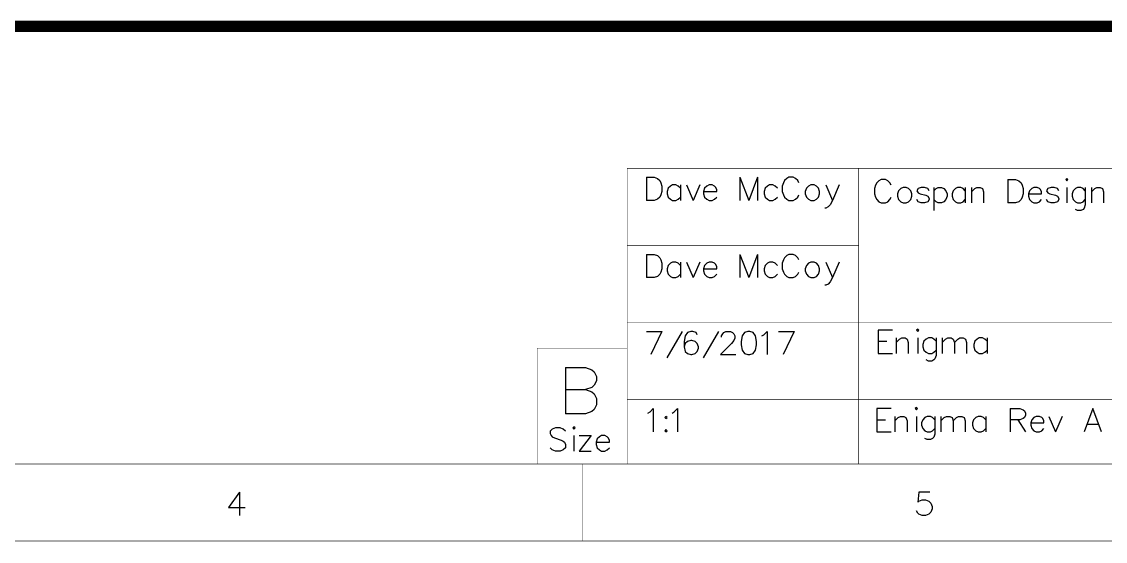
# Model space of a CAD drawing. Header units: millimetres. Extents: x 1.5 to 17.5, y 1 to 11.2.
# Drawn here: x 9.996 to 14.209, y 0.999 to 3.02 of the extents above; entities that cross this region are included whole.
import ezdxf

# ---------------------------------------------------------------- set-up
doc = ezdxf.new("R2010")
doc.units = ezdxf.units.MM
doc.header["$MEASUREMENT"] = 0
for name, color, linetype in [('InternalPlane1', 76, 'Continuous'), ('InternalPlane2', 16, 'Continuous'), ('Mechanical16', 56, 'Continuous'), ('Mechanical2', 216, 'Continuous')]:
    doc.layers.add(name, color=color, linetype=linetype)

msp = doc.modelspace()

# ---------------------------------------------------------------- linework, layer by layer
at = {"layer": 'InternalPlane1'}
msp.add_line((15.352, 3.0201), (6.4937, 3.0201), dxfattribs=at)
at = {"layer": 'InternalPlane1', "const_width": 0.04}
msp.add_lwpolyline([(6.4937, 3), (15.352, 3)], dxfattribs=at)
at = {"layer": 'InternalPlane2'}
msp.add_line((15.352, 3.0201), (6.4937, 3.0201), dxfattribs=at)
at = {"layer": 'InternalPlane2', "const_width": 0.04}
msp.add_lwpolyline([(6.4937, 3), (15.352, 3)], dxfattribs=at)
at = {"layer": 'Mechanical16'}
for p, q in [((12.425, 2.415), (12.425, 2.325)), ((12.425, 2.415), (12.455, 2.415)), ((12.455, 2.415), (12.4678, 2.4107)), ((12.4678, 2.4107), (12.4764, 2.4021)), ((12.4764, 2.4021), (12.4807, 2.3936)), ((12.7879, 2.415), (12.7879, 2.325)), ((12.7879, 2.415), (12.8222, 2.325)), ((12.8565, 2.415), (12.8222, 2.325)), ((12.8565, 2.415), (12.8565, 2.325)), ((12.9615, 2.4021), (12.9572, 2.3936)), ((12.97, 2.4107), (12.9615, 2.4021)), ((12.9786, 2.415), (12.97, 2.4107)), ((12.9957, 2.415), (12.9786, 2.415)), ((13.0043, 2.4107), (12.9957, 2.415)), ((13.0129, 2.4021), (13.0043, 2.4107)), ((13.0172, 2.3936), (13.0129, 2.4021)), ((13.3369, 2.4056), (13.3284, 2.4013)), ((13.3541, 2.4056), (13.3369, 2.4056)), ((13.3626, 2.4013), (13.3541, 2.4056)), ((13.8297, 2.4056), (13.8297, 2.3156)), ((13.8297, 2.4056), (13.8597, 2.4056)), ((13.8597, 2.4056), (13.8725, 2.4013)), ((14.0593, 2.4099), (14.0551, 2.4056)), ((14.0551, 2.4056), (14.0593, 2.4013)), ((14.0636, 2.4056), (14.0593, 2.4099)), ((14.0593, 2.4013), (14.0636, 2.4056)), ((12.4807, 2.3936), (12.485, 2.3807)), ((12.485, 2.3807), (12.485, 2.3593)), ((12.5094, 2.3721), (12.5051, 2.3593)), ((12.518, 2.3807), (12.5094, 2.3721)), ((12.5265, 2.385), (12.518, 2.3807)), ((12.5394, 2.385), (12.5265, 2.385)), ((12.548, 2.3807), (12.5394, 2.385)), ((12.5565, 2.3721), (12.548, 2.3807)), ((12.5565, 2.385), (12.5565, 2.325)), ((12.5805, 2.385), (12.6062, 2.325)), ((12.632, 2.385), (12.6062, 2.325)), ((12.6508, 2.3721), (12.6465, 2.3593)), ((12.6594, 2.3807), (12.6508, 2.3721)), ((12.6679, 2.385), (12.6594, 2.3807)), ((12.6808, 2.385), (12.6679, 2.385)), ((12.6894, 2.3807), (12.6808, 2.385)), ((12.6937, 2.3764), (12.6894, 2.3807)), ((12.6979, 2.3678), (12.6937, 2.3764)), ((12.6979, 2.3593), (12.6979, 2.3678)), ((12.8865, 2.3721), (12.8822, 2.3593)), ((12.895, 2.3807), (12.8865, 2.3721)), ((12.9036, 2.385), (12.895, 2.3807)), ((12.9165, 2.385), (12.9036, 2.385)), ((12.925, 2.3807), (12.9165, 2.385)), ((12.9336, 2.3721), (12.925, 2.3807)), ((12.9572, 2.3936), (12.9529, 2.3807)), ((12.9529, 2.3807), (12.9529, 2.3593)), ((13.0467, 2.3721), (13.0424, 2.3593)), ((13.0553, 2.3807), (13.0467, 2.3721)), ((13.0639, 2.385), (13.0553, 2.3807)), ((13.0767, 2.385), (13.0639, 2.385)), ((13.0853, 2.3807), (13.0767, 2.385)), ((13.0939, 2.3721), (13.0853, 2.3807)), ((13.0981, 2.3593), (13.0939, 2.3721)), ((13.1221, 2.385), (13.1478, 2.325)), ((13.1736, 2.385), (13.1478, 2.325)), ((13.3155, 2.3842), (13.3112, 2.3713)), ((13.3112, 2.3713), (13.3112, 2.3499)), ((13.3198, 2.3928), (13.3155, 2.3842)), ((13.3284, 2.4013), (13.3198, 2.3928)), ((13.3712, 2.3928), (13.3626, 2.4013)), ((13.3755, 2.3842), (13.3712, 2.3928)), ((13.4051, 2.3628), (13.4008, 2.3499)), ((13.4136, 2.3713), (13.4051, 2.3628)), ((13.4222, 2.3756), (13.4136, 2.3713)), ((13.4351, 2.3756), (13.4222, 2.3756)), ((13.4436, 2.3713), (13.4351, 2.3756)), ((13.4522, 2.3628), (13.4436, 2.3713)), ((13.4565, 2.3499), (13.4522, 2.3628)), ((13.4805, 2.3713), (13.4762, 2.3628)), ((13.4762, 2.3628), (13.4805, 2.3542)), ((13.4933, 2.3756), (13.4805, 2.3713)), ((13.5062, 2.3756), (13.4933, 2.3756)), ((13.519, 2.3713), (13.5062, 2.3756)), ((13.5233, 2.3628), (13.519, 2.3713)), ((13.5422, 2.3756), (13.5422, 2.2856)), ((13.5422, 2.3628), (13.5507, 2.3713)), ((13.5507, 2.3713), (13.5593, 2.3756)), ((13.5593, 2.3756), (13.5722, 2.3756)), ((13.5722, 2.3756), (13.5807, 2.3713)), ((13.5807, 2.3713), (13.5893, 2.3628)), ((13.5893, 2.3628), (13.5936, 2.3499)), ((13.6172, 2.3628), (13.6129, 2.3499)), ((13.6257, 2.3713), (13.6172, 2.3628)), ((13.6343, 2.3756), (13.6257, 2.3713)), ((13.6471, 2.3756), (13.6343, 2.3756)), ((13.6557, 2.3713), (13.6471, 2.3756)), ((13.6643, 2.3628), (13.6557, 2.3713)), ((13.6643, 2.3756), (13.6643, 2.3156)), ((13.6883, 2.3756), (13.6883, 2.3156)), ((13.6883, 2.3585), (13.7011, 2.3713)), ((13.7011, 2.3713), (13.7097, 2.3756)), ((13.7097, 2.3756), (13.7226, 2.3756)), ((13.7226, 2.3756), (13.7311, 2.3713)), ((13.7311, 2.3713), (13.7354, 2.3585)), ((13.8725, 2.4013), (13.8811, 2.3928)), ((13.8811, 2.3928), (13.8854, 2.3842)), ((13.8854, 2.3842), (13.8897, 2.3713)), ((13.8897, 2.3713), (13.8897, 2.3499)), ((13.9141, 2.3628), (13.9098, 2.3499)), ((13.9227, 2.3713), (13.9141, 2.3628)), ((13.9312, 2.3756), (13.9227, 2.3713)), ((13.9441, 2.3756), (13.9312, 2.3756)), ((13.9527, 2.3713), (13.9441, 2.3756)), ((13.9569, 2.367), (13.9527, 2.3713)), ((13.9612, 2.3585), (13.9569, 2.367)), ((13.9848, 2.3713), (13.9805, 2.3628)), ((13.9805, 2.3628), (13.9848, 2.3542)), ((13.9976, 2.3756), (13.9848, 2.3713)), ((14.0105, 2.3756), (13.9976, 2.3756)), ((14.0234, 2.3713), (14.0105, 2.3756)), ((14.0276, 2.3628), (14.0234, 2.3713)), ((14.0593, 2.3756), (14.0593, 2.3156)), ((14.0838, 2.3628), (14.0795, 2.3499)), ((14.0923, 2.3713), (14.0838, 2.3628)), ((14.1009, 2.3756), (14.0923, 2.3713)), ((14.1138, 2.3756), (14.1009, 2.3756)), ((14.1223, 2.3713), (14.1138, 2.3756)), ((14.1309, 2.3628), (14.1223, 2.3713)), ((14.1309, 2.3756), (14.1309, 2.3071)), ((14.1549, 2.3756), (14.1549, 2.3156)), ((14.1549, 2.3585), (14.1678, 2.3713)), ((14.1678, 2.3713), (14.1763, 2.3756)), ((14.1763, 2.3756), (14.1892, 2.3756)), ((14.1892, 2.3756), (14.1977, 2.3713)), ((14.1977, 2.3713), (14.202, 2.3585)), ((12.455, 2.325), (12.425, 2.325)), ((12.4678, 2.3293), (12.455, 2.325)), ((12.4764, 2.3379), (12.4678, 2.3293)), ((12.4807, 2.3464), (12.4764, 2.3379)), ((12.485, 2.3593), (12.4807, 2.3464)), ((12.5051, 2.3593), (12.5051, 2.3507)), ((12.5051, 2.3507), (12.5094, 2.3379)), ((12.5094, 2.3379), (12.518, 2.3293)), ((12.518, 2.3293), (12.5265, 2.325)), ((12.5265, 2.325), (12.5394, 2.325)), ((12.5394, 2.325), (12.548, 2.3293)), ((12.548, 2.3293), (12.5565, 2.3379)), ((12.6465, 2.3593), (12.6979, 2.3593)), ((12.6465, 2.3593), (12.6465, 2.3507)), ((12.6465, 2.3507), (12.6508, 2.3379)), ((12.6508, 2.3379), (12.6594, 2.3293)), ((12.6594, 2.3293), (12.6679, 2.325)), ((12.6679, 2.325), (12.6808, 2.325)), ((12.6808, 2.325), (12.6894, 2.3293)), ((12.6894, 2.3293), (12.6979, 2.3379)), ((12.8822, 2.3593), (12.8822, 2.3507)), ((12.8822, 2.3507), (12.8865, 2.3379)), ((12.8865, 2.3379), (12.895, 2.3293)), ((12.895, 2.3293), (12.9036, 2.325)), ((12.9036, 2.325), (12.9165, 2.325)), ((12.9165, 2.325), (12.925, 2.3293)), ((12.925, 2.3293), (12.9336, 2.3379)), ((12.9529, 2.3593), (12.9572, 2.3464)), ((12.9572, 2.3464), (12.9615, 2.3379)), ((12.9615, 2.3379), (12.97, 2.3293)), ((12.97, 2.3293), (12.9786, 2.325)), ((12.9786, 2.325), (12.9957, 2.325)), ((12.9957, 2.325), (13.0043, 2.3293)), ((13.0043, 2.3293), (13.0129, 2.3379)), ((13.0129, 2.3379), (13.0172, 2.3464)), ((13.0424, 2.3593), (13.0424, 2.3507)), ((13.0424, 2.3507), (13.0467, 2.3379)), ((13.0467, 2.3379), (13.0553, 2.3293)), ((13.0553, 2.3293), (13.0639, 2.325)), ((13.0639, 2.325), (13.0767, 2.325)), ((13.0767, 2.325), (13.0853, 2.3293)), ((13.0853, 2.3293), (13.0939, 2.3379)), ((13.0939, 2.3379), (13.0981, 2.3507)), ((13.0981, 2.3507), (13.0981, 2.3593)), ((13.1478, 2.325), (13.1393, 2.3079)), ((13.3112, 2.3499), (13.3155, 2.3371)), ((13.3155, 2.3371), (13.3198, 2.3285)), ((13.3198, 2.3285), (13.3284, 2.3199)), ((13.3284, 2.3199), (13.3369, 2.3156)), ((13.3541, 2.3156), (13.3626, 2.3199)), ((13.3626, 2.3199), (13.3712, 2.3285)), ((13.3712, 2.3285), (13.3755, 2.3371)), ((13.4008, 2.3499), (13.4008, 2.3413)), ((13.4008, 2.3413), (13.4051, 2.3285)), ((13.4051, 2.3285), (13.4136, 2.3199)), ((13.4136, 2.3199), (13.4222, 2.3156)), ((13.4351, 2.3156), (13.4436, 2.3199)), ((13.4436, 2.3199), (13.4522, 2.3285)), ((13.4522, 2.3285), (13.4565, 2.3413)), ((13.4565, 2.3413), (13.4565, 2.3499)), ((13.4805, 2.3199), (13.4762, 2.3285)), ((13.4805, 2.3542), (13.489, 2.3499)), ((13.4933, 2.3156), (13.4805, 2.3199)), ((13.489, 2.3499), (13.5105, 2.3456)), ((13.519, 2.3199), (13.5062, 2.3156)), ((13.5105, 2.3456), (13.519, 2.3413)), ((13.519, 2.3413), (13.5233, 2.3328)), ((13.5233, 2.3285), (13.519, 2.3199)), ((13.5233, 2.3328), (13.5233, 2.3285)), ((13.5507, 2.3199), (13.5422, 2.3285)), ((13.5593, 2.3156), (13.5507, 2.3199)), ((13.5807, 2.3199), (13.5722, 2.3156)), ((13.5893, 2.3285), (13.5807, 2.3199)), ((13.5936, 2.3413), (13.5893, 2.3285)), ((13.5936, 2.3499), (13.5936, 2.3413)), ((13.6129, 2.3499), (13.6129, 2.3413)), ((13.6129, 2.3413), (13.6172, 2.3285)), ((13.6172, 2.3285), (13.6257, 2.3199)), ((13.6257, 2.3199), (13.6343, 2.3156)), ((13.6471, 2.3156), (13.6557, 2.3199)), ((13.6557, 2.3199), (13.6643, 2.3285)), ((13.7354, 2.3585), (13.7354, 2.3156)), ((13.8725, 2.3199), (13.8597, 2.3156)), ((13.8811, 2.3285), (13.8725, 2.3199)), ((13.8854, 2.3371), (13.8811, 2.3285)), ((13.8897, 2.3499), (13.8854, 2.3371)), ((13.9098, 2.3499), (13.9612, 2.3499)), ((13.9098, 2.3499), (13.9098, 2.3413)), ((13.9098, 2.3413), (13.9141, 2.3285)), ((13.9141, 2.3285), (13.9227, 2.3199)), ((13.9227, 2.3199), (13.9312, 2.3156)), ((13.9441, 2.3156), (13.9527, 2.3199)), ((13.9527, 2.3199), (13.9612, 2.3285)), ((13.9612, 2.3499), (13.9612, 2.3585)), ((13.9848, 2.3199), (13.9805, 2.3285)), ((13.9848, 2.3542), (13.9934, 2.3499)), ((13.9976, 2.3156), (13.9848, 2.3199)), ((13.9934, 2.3499), (14.0148, 2.3456)), ((14.0234, 2.3199), (14.0105, 2.3156)), ((14.0148, 2.3456), (14.0234, 2.3413)), ((14.0234, 2.3413), (14.0276, 2.3328)), ((14.0276, 2.3285), (14.0234, 2.3199)), ((14.0276, 2.3328), (14.0276, 2.3285)), ((14.0795, 2.3499), (14.0795, 2.3413)), ((14.0795, 2.3413), (14.0838, 2.3285)), ((14.0838, 2.3285), (14.0923, 2.3199)), ((14.0923, 2.3199), (14.1009, 2.3156)), ((14.1138, 2.3156), (14.1223, 2.3199)), ((14.1223, 2.3199), (14.1309, 2.3285)), ((14.202, 2.3585), (14.202, 2.3156)), ((13.1221, 2.295), (13.1179, 2.295)), ((13.1307, 2.2993), (13.1221, 2.295)), ((13.1393, 2.3079), (13.1307, 2.2993)), ((13.3369, 2.3156), (13.3541, 2.3156)), ((13.4222, 2.3156), (13.4351, 2.3156)), ((13.5062, 2.3156), (13.4933, 2.3156)), ((13.5722, 2.3156), (13.5593, 2.3156)), ((13.6343, 2.3156), (13.6471, 2.3156)), ((13.8597, 2.3156), (13.8297, 2.3156)), ((13.9312, 2.3156), (13.9441, 2.3156)), ((14.0105, 2.3156), (13.9976, 2.3156)), ((14.1009, 2.2856), (14.0923, 2.2899)), ((14.1009, 2.3156), (14.1138, 2.3156)), ((14.1138, 2.2856), (14.1009, 2.2856)), ((14.1223, 2.2899), (14.1138, 2.2856)), ((14.1266, 2.2942), (14.1223, 2.2899)), ((14.1309, 2.3071), (14.1266, 2.2942)), ((12.425, 2.115), (12.425, 2.025)), ((12.425, 2.115), (12.455, 2.115)), ((12.455, 2.115), (12.4678, 2.1107)), ((12.4678, 2.1107), (12.4764, 2.1021)), ((12.7879, 2.115), (12.7879, 2.025)), ((12.7879, 2.115), (12.8222, 2.025)), ((12.8565, 2.115), (12.8222, 2.025)), ((12.8565, 2.115), (12.8565, 2.025)), ((12.97, 2.1107), (12.9615, 2.1021)), ((12.9786, 2.115), (12.97, 2.1107)), ((12.9957, 2.115), (12.9786, 2.115)), ((13.0043, 2.1107), (12.9957, 2.115)), ((13.0129, 2.1021), (13.0043, 2.1107)), ((12.4764, 2.1021), (12.4807, 2.0936)), ((12.4807, 2.0936), (12.485, 2.0807)), ((12.485, 2.0807), (12.485, 2.0593)), ((12.5094, 2.0721), (12.5051, 2.0593)), ((12.518, 2.0807), (12.5094, 2.0721)), ((12.5265, 2.085), (12.518, 2.0807)), ((12.5394, 2.085), (12.5265, 2.085)), ((12.548, 2.0807), (12.5394, 2.085)), ((12.5565, 2.0721), (12.548, 2.0807)), ((12.5565, 2.085), (12.5565, 2.025)), ((12.5805, 2.085), (12.6062, 2.025)), ((12.632, 2.085), (12.6062, 2.025)), ((12.6508, 2.0721), (12.6465, 2.0593)), ((12.6594, 2.0807), (12.6508, 2.0721)), ((12.6679, 2.085), (12.6594, 2.0807)), ((12.6808, 2.085), (12.6679, 2.085)), ((12.6894, 2.0807), (12.6808, 2.085)), ((12.6937, 2.0764), (12.6894, 2.0807)), ((12.6979, 2.0678), (12.6937, 2.0764)), ((12.6979, 2.0593), (12.6979, 2.0678)), ((12.8865, 2.0721), (12.8822, 2.0593)), ((12.895, 2.0807), (12.8865, 2.0721)), ((12.9036, 2.085), (12.895, 2.0807)), ((12.9165, 2.085), (12.9036, 2.085)), ((12.925, 2.0807), (12.9165, 2.085)), ((12.9336, 2.0721), (12.925, 2.0807)), ((12.9572, 2.0936), (12.9529, 2.0807)), ((12.9529, 2.0807), (12.9529, 2.0593)), ((12.9615, 2.1021), (12.9572, 2.0936)), ((13.0172, 2.0936), (13.0129, 2.1021)), ((13.0467, 2.0721), (13.0424, 2.0593)), ((13.0553, 2.0807), (13.0467, 2.0721)), ((13.0639, 2.085), (13.0553, 2.0807)), ((13.0767, 2.085), (13.0639, 2.085)), ((13.0853, 2.0807), (13.0767, 2.085)), ((13.0939, 2.0721), (13.0853, 2.0807)), ((13.0981, 2.0593), (13.0939, 2.0721)), ((13.1221, 2.085), (13.1478, 2.025)), ((13.1736, 2.085), (13.1478, 2.025)), ((12.455, 2.025), (12.425, 2.025)), ((12.4678, 2.0293), (12.455, 2.025)), ((12.4764, 2.0379), (12.4678, 2.0293)), ((12.4807, 2.0464), (12.4764, 2.0379)), ((12.485, 2.0593), (12.4807, 2.0464)), ((12.5051, 2.0593), (12.5051, 2.0507)), ((12.5051, 2.0507), (12.5094, 2.0379)), ((12.5094, 2.0379), (12.518, 2.0293)), ((12.518, 2.0293), (12.5265, 2.025)), ((12.5265, 2.025), (12.5394, 2.025)), ((12.5394, 2.025), (12.548, 2.0293)), ((12.548, 2.0293), (12.5565, 2.0379)), ((12.6465, 2.0593), (12.6979, 2.0593)), ((12.6465, 2.0593), (12.6465, 2.0507)), ((12.6465, 2.0507), (12.6508, 2.0379)), ((12.6508, 2.0379), (12.6594, 2.0293)), ((12.6594, 2.0293), (12.6679, 2.025)), ((12.6679, 2.025), (12.6808, 2.025)), ((12.6808, 2.025), (12.6894, 2.0293)), ((12.6894, 2.0293), (12.6979, 2.0379)), ((12.8822, 2.0593), (12.8822, 2.0507)), ((12.8822, 2.0507), (12.8865, 2.0379)), ((12.8865, 2.0379), (12.895, 2.0293)), ((12.895, 2.0293), (12.9036, 2.025)), ((12.9036, 2.025), (12.9165, 2.025)), ((12.9165, 2.025), (12.925, 2.0293)), ((12.925, 2.0293), (12.9336, 2.0379)), ((12.9529, 2.0593), (12.9572, 2.0464)), ((12.9572, 2.0464), (12.9615, 2.0379)), ((12.9615, 2.0379), (12.97, 2.0293)), ((12.97, 2.0293), (12.9786, 2.025)), ((12.9786, 2.025), (12.9957, 2.025)), ((12.9957, 2.025), (13.0043, 2.0293)), ((13.0043, 2.0293), (13.0129, 2.0379)), ((13.0129, 2.0379), (13.0172, 2.0464)), ((13.0424, 2.0593), (13.0424, 2.0507)), ((13.0424, 2.0507), (13.0467, 2.0379)), ((13.0467, 2.0379), (13.0553, 2.0293)), ((13.0553, 2.0293), (13.0639, 2.025)), ((13.0639, 2.025), (13.0767, 2.025)), ((13.0767, 2.025), (13.0853, 2.0293)), ((13.0853, 2.0293), (13.0939, 2.0379)), ((13.0939, 2.0379), (13.0981, 2.0507)), ((13.0981, 2.0507), (13.0981, 2.0593)), ((13.1478, 2.025), (13.1393, 2.0079)), ((13.1221, 1.995), (13.1179, 1.995)), ((13.1307, 1.9993), (13.1221, 1.995)), ((13.1393, 2.0079), (13.1307, 1.9993)), ((12.425, 1.815), (12.485, 1.815)), ((12.485, 1.815), (12.4421, 1.725)), ((12.5051, 1.7121), (12.5651, 1.815)), ((12.5968, 1.815), (12.584, 1.8107)), ((12.6054, 1.815), (12.5968, 1.815)), ((12.6182, 1.8107), (12.6054, 1.815)), ((12.6465, 1.7121), (12.7065, 1.815)), ((12.7254, 1.8107), (12.7339, 1.815)), ((12.7339, 1.815), (12.7511, 1.815)), ((12.7511, 1.815), (12.7596, 1.8107)), ((12.8183, 1.815), (12.8055, 1.8107)), ((12.8269, 1.815), (12.8183, 1.815)), ((12.8398, 1.8107), (12.8269, 1.815)), ((12.8813, 1.8021), (12.8942, 1.815)), ((12.8942, 1.815), (12.8942, 1.725)), ((12.9387, 1.815), (12.9987, 1.815)), ((12.9987, 1.815), (12.9559, 1.725)), ((13.3807, 1.82), (13.325, 1.82)), ((13.325, 1.82), (13.325, 1.73)), ((13.4793, 1.8243), (13.475, 1.82)), ((13.475, 1.82), (13.4793, 1.8157)), ((13.4835, 1.82), (13.4793, 1.8243)), ((13.4793, 1.8157), (13.4835, 1.82)), ((12.5754, 1.7978), (12.5711, 1.7764)), ((12.5711, 1.7764), (12.5711, 1.755)), ((12.584, 1.8107), (12.5754, 1.7978)), ((12.584, 1.7764), (12.5754, 1.7678)), ((12.5968, 1.7807), (12.584, 1.7764)), ((12.6011, 1.7807), (12.5968, 1.7807)), ((12.614, 1.7764), (12.6011, 1.7807)), ((12.6225, 1.7678), (12.614, 1.7764)), ((12.6225, 1.8021), (12.6182, 1.8107)), ((12.7168, 1.7978), (12.7211, 1.8064)), ((12.7168, 1.7936), (12.7168, 1.7978)), ((12.7211, 1.8064), (12.7254, 1.8107)), ((12.7639, 1.7807), (12.7554, 1.7678)), ((12.7596, 1.8107), (12.7639, 1.8064)), ((12.7639, 1.8064), (12.7682, 1.7978)), ((12.7682, 1.7893), (12.7639, 1.7807)), ((12.7682, 1.7978), (12.7682, 1.7893)), ((12.7969, 1.7978), (12.7926, 1.7764)), ((12.7926, 1.7764), (12.7926, 1.7636)), ((12.8055, 1.8107), (12.7969, 1.7978)), ((12.8483, 1.7978), (12.8398, 1.8107)), ((12.8526, 1.7764), (12.8483, 1.7978)), ((12.8526, 1.7636), (12.8526, 1.7764)), ((12.8728, 1.7978), (12.8813, 1.8021)), ((13.325, 1.7771), (13.3593, 1.7771)), ((13.3957, 1.79), (13.3957, 1.73)), ((13.3957, 1.7728), (13.4086, 1.7857)), ((13.4086, 1.7857), (13.4171, 1.79)), ((13.4171, 1.79), (13.43, 1.79)), ((13.43, 1.79), (13.4385, 1.7857)), ((13.4385, 1.7857), (13.4428, 1.7728)), ((13.4428, 1.7728), (13.4428, 1.73)), ((13.4793, 1.79), (13.4793, 1.73)), ((13.5037, 1.7771), (13.4994, 1.7643)), ((13.5122, 1.7857), (13.5037, 1.7771)), ((13.5208, 1.79), (13.5122, 1.7857)), ((13.5337, 1.79), (13.5208, 1.79)), ((13.5422, 1.7857), (13.5337, 1.79)), ((13.5508, 1.7771), (13.5422, 1.7857)), ((13.5508, 1.79), (13.5508, 1.7214)), ((13.5748, 1.79), (13.5748, 1.73)), ((13.5748, 1.7728), (13.5877, 1.7857)), ((13.5877, 1.7857), (13.5962, 1.79)), ((13.5962, 1.79), (13.6091, 1.79)), ((13.6091, 1.79), (13.6177, 1.7857)), ((13.6177, 1.7857), (13.6219, 1.7728)), ((13.6219, 1.7728), (13.6348, 1.7857)), ((13.6219, 1.7728), (13.6219, 1.73)), ((13.6348, 1.7857), (13.6434, 1.79)), ((13.6434, 1.79), (13.6562, 1.79)), ((13.6562, 1.79), (13.6648, 1.7857)), ((13.6648, 1.7857), (13.6691, 1.7728)), ((13.6691, 1.7728), (13.6691, 1.73)), ((13.7016, 1.7771), (13.6973, 1.7643)), ((13.7102, 1.7857), (13.7016, 1.7771)), ((13.7188, 1.79), (13.7102, 1.7857)), ((13.7316, 1.79), (13.7188, 1.79)), ((13.7402, 1.7857), (13.7316, 1.79)), ((13.7488, 1.7771), (13.7402, 1.7857)), ((13.7488, 1.79), (13.7488, 1.73)), ((12.5754, 1.7678), (12.5711, 1.755)), ((12.5711, 1.755), (12.5754, 1.7379)), ((12.5754, 1.7379), (12.584, 1.7293)), ((12.584, 1.7293), (12.5968, 1.725)), ((12.6011, 1.725), (12.614, 1.7293)), ((12.614, 1.7293), (12.6225, 1.7379)), ((12.6268, 1.755), (12.6225, 1.7678)), ((12.6225, 1.7379), (12.6268, 1.7507)), ((12.6268, 1.7507), (12.6268, 1.755)), ((12.7554, 1.7678), (12.7125, 1.725)), ((12.7926, 1.7636), (12.7969, 1.7421)), ((12.7969, 1.7421), (12.8055, 1.7293)), ((12.8055, 1.7293), (12.8183, 1.725)), ((12.8269, 1.725), (12.8398, 1.7293)), ((12.8398, 1.7293), (12.8483, 1.7421)), ((12.8483, 1.7421), (12.8526, 1.7636)), ((13.325, 1.73), (13.3807, 1.73)), ((13.4994, 1.7643), (13.4994, 1.7557)), ((13.4994, 1.7557), (13.5037, 1.7429)), ((13.5037, 1.7429), (13.5122, 1.7343)), ((13.5122, 1.7343), (13.5208, 1.73)), ((13.5208, 1.73), (13.5337, 1.73)), ((13.5337, 1.73), (13.5422, 1.7343)), ((13.5422, 1.7343), (13.5508, 1.7429)), ((13.6973, 1.7643), (13.6973, 1.7557)), ((13.6973, 1.7557), (13.7016, 1.7429)), ((13.7016, 1.7429), (13.7102, 1.7343)), ((13.7102, 1.7343), (13.7188, 1.73)), ((13.7188, 1.73), (13.7316, 1.73)), ((13.7316, 1.73), (13.7402, 1.7343)), ((13.7402, 1.7343), (13.7488, 1.7429)), ((12.5968, 1.725), (12.6011, 1.725)), ((12.7125, 1.725), (12.7725, 1.725)), ((12.8183, 1.725), (12.8269, 1.725)), ((13.5208, 1.7), (13.5122, 1.7043)), ((13.5337, 1.7), (13.5208, 1.7)), ((13.5422, 1.7043), (13.5337, 1.7)), ((13.5465, 1.7086), (13.5422, 1.7043)), ((13.5508, 1.7214), (13.5465, 1.7086)), ((12.11, 1.675), (12.11, 1.495)), ((12.11, 1.675), (12.1871, 1.675)), ((12.1871, 1.675), (12.2128, 1.6664)), ((12.2128, 1.6664), (12.2214, 1.6578)), ((12.2214, 1.6578), (12.23, 1.6407)), ((12.2214, 1.6064), (12.2128, 1.5978)), ((12.23, 1.6235), (12.2214, 1.6064)), ((12.23, 1.6407), (12.23, 1.6235)), ((12.11, 1.5893), (12.1871, 1.5893)), ((12.2128, 1.5978), (12.1871, 1.5893)), ((12.1871, 1.5893), (12.2128, 1.5807)), ((12.2128, 1.5807), (12.2214, 1.5721)), ((12.2214, 1.5721), (12.23, 1.555)), ((12.23, 1.5293), (12.2214, 1.5121)), ((12.23, 1.555), (12.23, 1.5293)), ((13.4743, 1.5193), (13.47, 1.515)), ((13.4785, 1.515), (13.4743, 1.5193)), ((12.1871, 1.495), (12.11, 1.495)), ((12.2128, 1.5036), (12.1871, 1.495)), ((12.2214, 1.5121), (12.2128, 1.5036)), ((12.43, 1.4978), (12.4386, 1.5021)), ((12.4386, 1.5021), (12.4514, 1.515)), ((12.4514, 1.515), (12.4514, 1.425)), ((12.5003, 1.485), (12.496, 1.4807)), ((12.496, 1.4807), (12.5003, 1.4764)), ((12.5046, 1.4807), (12.5003, 1.485)), ((12.5003, 1.4764), (12.5046, 1.4807)), ((12.5243, 1.4978), (12.5328, 1.5021)), ((12.5328, 1.5021), (12.5457, 1.515)), ((12.5457, 1.515), (12.5457, 1.425)), ((13.3757, 1.515), (13.32, 1.515)), ((13.32, 1.515), (13.32, 1.425)), ((13.3907, 1.485), (13.3907, 1.425)), ((13.3907, 1.4678), (13.4036, 1.4807)), ((13.4036, 1.4807), (13.4121, 1.485)), ((13.4121, 1.485), (13.425, 1.485)), ((13.425, 1.485), (13.4335, 1.4807)), ((13.4335, 1.4807), (13.4378, 1.4678)), ((13.47, 1.515), (13.4743, 1.5107)), ((13.4743, 1.5107), (13.4785, 1.515)), ((13.4743, 1.485), (13.4743, 1.425)), ((13.5072, 1.4807), (13.4987, 1.4721)), ((13.5158, 1.485), (13.5072, 1.4807)), ((13.5287, 1.485), (13.5158, 1.485)), ((13.5372, 1.4807), (13.5287, 1.485)), ((13.5458, 1.4721), (13.5372, 1.4807)), ((13.5458, 1.485), (13.5458, 1.4164)), ((13.5698, 1.485), (13.5698, 1.425)), ((13.5698, 1.4678), (13.5827, 1.4807)), ((13.5827, 1.4807), (13.5912, 1.485)), ((13.5912, 1.485), (13.6041, 1.485)), ((13.6041, 1.485), (13.6127, 1.4807)), ((13.6127, 1.4807), (13.6169, 1.4678)), ((13.6169, 1.4678), (13.6298, 1.4807)), ((13.6298, 1.4807), (13.6384, 1.485)), ((13.6384, 1.485), (13.6512, 1.485)), ((13.6512, 1.485), (13.6598, 1.4807)), ((13.6598, 1.4807), (13.6641, 1.4678)), ((13.7052, 1.4807), (13.6966, 1.4721)), ((13.7138, 1.485), (13.7052, 1.4807)), ((13.7266, 1.485), (13.7138, 1.485)), ((13.7352, 1.4807), (13.7266, 1.485)), ((13.7438, 1.4721), (13.7352, 1.4807)), ((13.7438, 1.485), (13.7438, 1.425)), ((13.8385, 1.515), (13.8385, 1.425)), ((13.8385, 1.515), (13.877, 1.515)), ((13.877, 1.515), (13.8899, 1.5107)), ((13.8899, 1.4764), (13.877, 1.4721)), ((13.8899, 1.5107), (13.8942, 1.5064)), ((13.8942, 1.4807), (13.8899, 1.4764)), ((13.8942, 1.5064), (13.8984, 1.4978)), ((13.8984, 1.4893), (13.8942, 1.4807)), ((13.8984, 1.4978), (13.8984, 1.4893)), ((13.9314, 1.4807), (13.9229, 1.4721)), ((13.94, 1.485), (13.9314, 1.4807)), ((13.9529, 1.485), (13.94, 1.485)), ((13.9614, 1.4807), (13.9529, 1.485)), ((13.9657, 1.4764), (13.9614, 1.4807)), ((13.97, 1.4678), (13.9657, 1.4764)), ((13.9893, 1.485), (14.015, 1.425)), ((14.0407, 1.485), (14.015, 1.425)), ((14.1602, 1.515), (14.126, 1.425)), ((14.1945, 1.425), (14.1602, 1.515)), ((12.0586, 1.4357), (12.05, 1.4271)), ((12.0714, 1.44), (12.0586, 1.4357)), ((12.0886, 1.44), (12.0714, 1.44)), ((12.1014, 1.4357), (12.0886, 1.44)), ((12.11, 1.4271), (12.1014, 1.4357)), ((12.143, 1.4443), (12.1387, 1.44)), ((12.1387, 1.44), (12.143, 1.4357)), ((12.1473, 1.44), (12.143, 1.4443)), ((12.143, 1.4357), (12.1473, 1.44)), ((12.5003, 1.4336), (12.496, 1.4293)), ((12.5046, 1.4293), (12.5003, 1.4336)), ((13.32, 1.4721), (13.3543, 1.4721)), ((13.4378, 1.4678), (13.4378, 1.425)), ((13.4987, 1.4721), (13.4944, 1.4593)), ((13.4944, 1.4593), (13.4944, 1.4507)), ((13.4944, 1.4507), (13.4987, 1.4379)), ((13.4987, 1.4379), (13.5072, 1.4293)), ((13.5372, 1.4293), (13.5458, 1.4379)), ((13.6169, 1.4678), (13.6169, 1.425)), ((13.6641, 1.4678), (13.6641, 1.425)), ((13.6966, 1.4721), (13.6923, 1.4593)), ((13.6923, 1.4593), (13.6923, 1.4507)), ((13.6923, 1.4507), (13.6966, 1.4379)), ((13.6966, 1.4379), (13.7052, 1.4293)), ((13.7352, 1.4293), (13.7438, 1.4379)), ((13.877, 1.4721), (13.8385, 1.4721)), ((13.8685, 1.4721), (13.8984, 1.425)), ((13.9229, 1.4721), (13.9186, 1.4593)), ((13.9186, 1.4593), (13.97, 1.4593)), ((13.9186, 1.4593), (13.9186, 1.4507)), ((13.9186, 1.4507), (13.9229, 1.4379)), ((13.9229, 1.4379), (13.9314, 1.4293)), ((13.9614, 1.4293), (13.97, 1.4379)), ((13.97, 1.4593), (13.97, 1.4678)), ((14.1388, 1.455), (14.1817, 1.455)), ((12.05, 1.4271), (12.05, 1.4186)), ((12.05, 1.4186), (12.0543, 1.41)), ((12.0543, 1.41), (12.0586, 1.4057)), ((12.0586, 1.4057), (12.0671, 1.4014)), ((12.0671, 1.4014), (12.0928, 1.3928)), ((12.0928, 1.3928), (12.1014, 1.3886)), ((12.143, 1.41), (12.143, 1.35)), ((12.2103, 1.41), (12.1631, 1.35)), ((12.1631, 1.41), (12.2103, 1.41)), ((12.2334, 1.3971), (12.2291, 1.3843)), ((12.242, 1.4057), (12.2334, 1.3971)), ((12.2505, 1.41), (12.242, 1.4057)), ((12.2634, 1.41), (12.2505, 1.41)), ((12.272, 1.4057), (12.2634, 1.41)), ((12.2762, 1.4014), (12.272, 1.4057)), ((12.2805, 1.3928), (12.2762, 1.4014)), ((12.2805, 1.3843), (12.2805, 1.3928)), ((12.496, 1.4293), (12.5003, 1.425)), ((12.5003, 1.425), (12.5046, 1.4293)), ((13.32, 1.425), (13.3757, 1.425)), ((13.5072, 1.4293), (13.5158, 1.425)), ((13.5158, 1.395), (13.5072, 1.3993)), ((13.5158, 1.425), (13.5287, 1.425)), ((13.5287, 1.395), (13.5158, 1.395)), ((13.5287, 1.425), (13.5372, 1.4293)), ((13.5372, 1.3993), (13.5287, 1.395)), ((13.5415, 1.4036), (13.5372, 1.3993)), ((13.5458, 1.4164), (13.5415, 1.4036)), ((13.7052, 1.4293), (13.7138, 1.425)), ((13.7138, 1.425), (13.7266, 1.425)), ((13.7266, 1.425), (13.7352, 1.4293)), ((13.9314, 1.4293), (13.94, 1.425)), ((13.94, 1.425), (13.9529, 1.425)), ((13.9529, 1.425), (13.9614, 1.4293)), ((12.0586, 1.3543), (12.05, 1.3629)), ((12.0714, 1.35), (12.0586, 1.3543)), ((12.0886, 1.35), (12.0714, 1.35)), ((12.1014, 1.3543), (12.0886, 1.35)), ((12.1014, 1.3886), (12.1057, 1.3843)), ((12.11, 1.3629), (12.1014, 1.3543)), ((12.1057, 1.3843), (12.11, 1.3757)), ((12.11, 1.3757), (12.11, 1.3629)), ((12.1631, 1.35), (12.2103, 1.35)), ((12.2291, 1.3843), (12.2805, 1.3843)), ((12.2291, 1.3843), (12.2291, 1.3757)), ((12.2291, 1.3757), (12.2334, 1.3629)), ((12.2334, 1.3629), (12.242, 1.3543)), ((12.242, 1.3543), (12.2505, 1.35)), ((12.2505, 1.35), (12.2634, 1.35)), ((12.2634, 1.35), (12.272, 1.3543)), ((12.272, 1.3543), (12.2805, 1.3629)), ((10.8428, 1.19), (10.8, 1.13)), ((10.8428, 1.19), (10.8428, 1.1)), ((13.4836, 1.19), (13.4793, 1.1514)), ((13.5264, 1.19), (13.4836, 1.19)), ((13.4793, 1.1514), (13.4836, 1.1557)), ((13.4836, 1.1557), (13.4964, 1.16)), ((13.4964, 1.16), (13.5093, 1.16)), ((13.5093, 1.16), (13.5221, 1.1557)), ((13.5221, 1.1557), (13.5307, 1.1471)), ((13.5307, 1.1471), (13.535, 1.1343)), ((10.8, 1.13), (10.8643, 1.13)), ((13.4793, 1.1086), (13.475, 1.1171)), ((13.4836, 1.1043), (13.4793, 1.1086)), ((13.4964, 1.1), (13.4836, 1.1043)), ((13.5093, 1.1), (13.4964, 1.1)), ((13.5221, 1.1043), (13.5093, 1.1)), ((13.5307, 1.1129), (13.5221, 1.1043)), ((13.535, 1.1257), (13.5307, 1.1129)), ((13.535, 1.1343), (13.535, 1.1257))]:
    msp.add_line(p, q, dxfattribs=at)
at = {"layer": 'Mechanical16', "const_width": 0.002}
for points in [[(12.35, 1.3), (12.35, 2.45)], [(12.35, 2.45), (13.25, 2.45)], [(13.25, 2.45), (17.2, 2.45)], [(13.25, 1.3), (13.25, 2.45)], [(12.35, 2.15), (13.25, 2.15)], [(12.35, 1.85), (17.2, 1.85)], [(12, 1.3), (12, 1.75)], [(12, 1.75), (12.35, 1.75)], [(12.35, 1.55), (17.2, 1.55)], [(1.8, 1.3), (17.2, 1.3)], [(12.175, 1), (12.175, 1.3)], [(1.5, 1), (17.5, 1)]]:
    msp.add_lwpolyline(points, dxfattribs=at)
at = {"layer": 'Mechanical16', "const_width": 0.001}
for points in [[(12.3495, 2.45, 1), (12.3505, 2.45, 1)], [(12.3495, 2.45, 1), (12.3505, 2.45, 1)], [(13.2495, 2.45, 1), (13.2505, 2.45, 1)], [(13.2495, 2.45, 1), (13.2505, 2.45, 1)], [(13.2495, 2.45, 1), (13.2505, 2.45, 1)], [(12.3495, 2.15, 1), (12.3505, 2.15, 1)], [(13.2495, 2.15, 1), (13.2505, 2.15, 1)], [(12.3495, 1.85, 1), (12.3505, 1.85, 1)], [(11.9995, 1.75, 1), (12.0005, 1.75, 1)], [(11.9995, 1.75, 1), (12.0005, 1.75, 1)], [(12.3495, 1.75, 1), (12.3505, 1.75, 1)], [(12.3495, 1.55, 1), (12.3505, 1.55, 1)], [(11.9995, 1.3, 1), (12.0005, 1.3, 1)], [(12.1745, 1.3, 1), (12.1755, 1.3, 1)], [(12.3495, 1.3, 1), (12.3505, 1.3, 1)], [(13.2495, 1.3, 1), (13.2505, 1.3, 1)], [(12.1745, 1, 1), (12.1755, 1, 1)]]:
    msp.add_lwpolyline(points, format="xyb", close=True, dxfattribs=at)
at = {"layer": 'Mechanical2', "const_width": 0.01}
msp.add_lwpolyline([(6.4937, 3), (15.352, 3)], dxfattribs=at)

doc.saveas('drawing.dxf')
